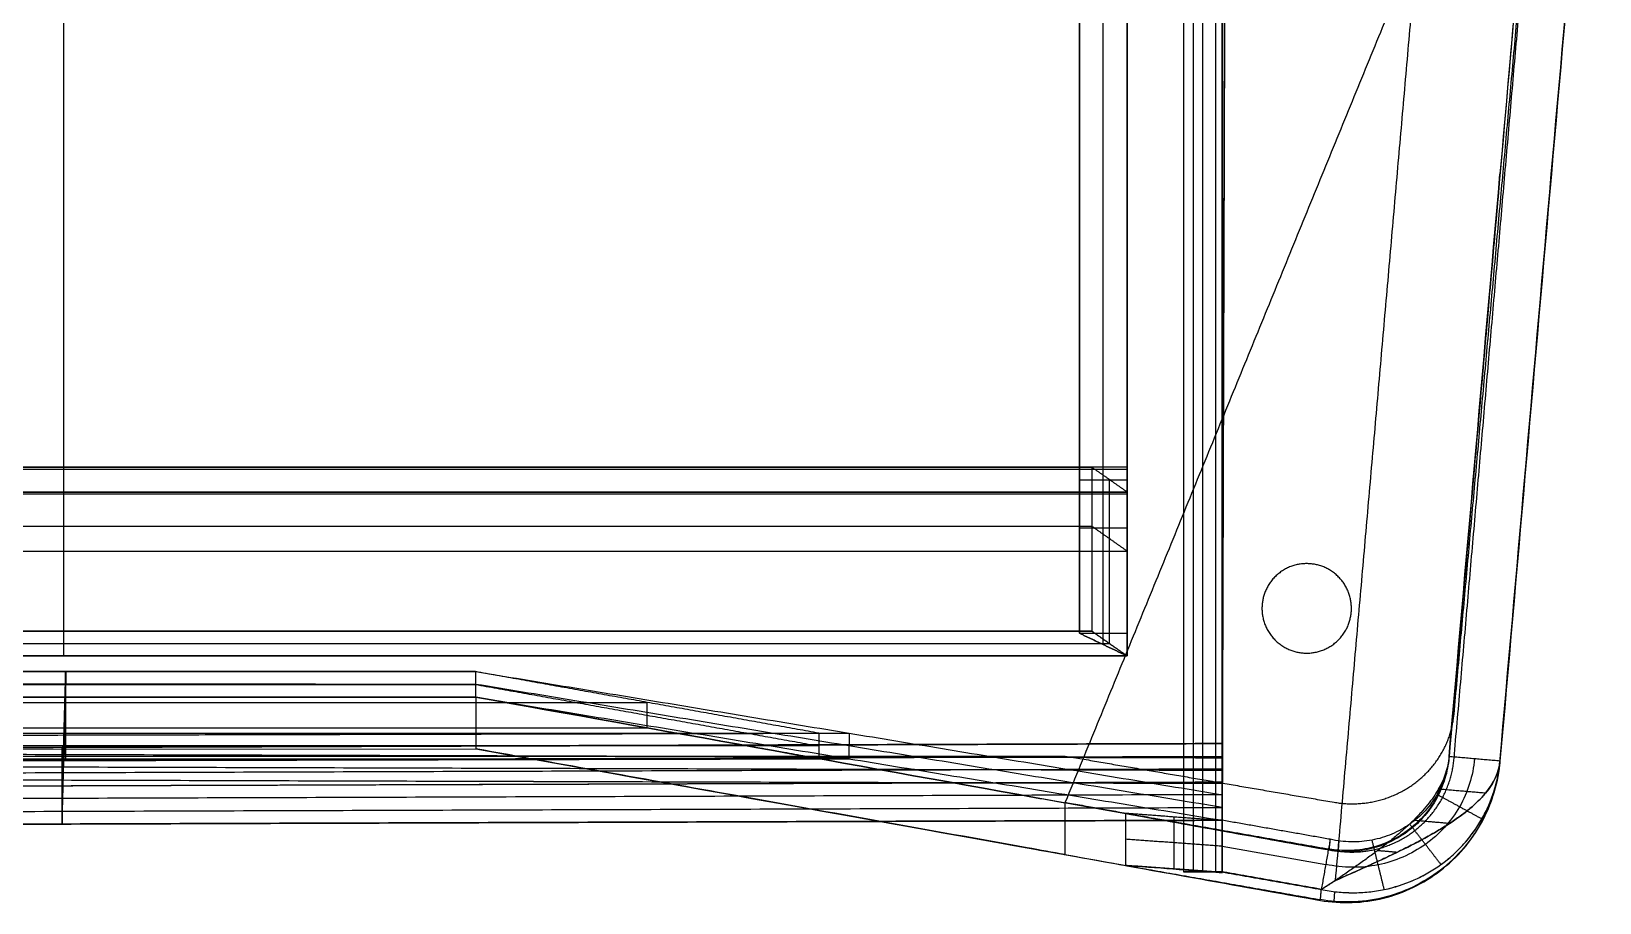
# Model space of a CAD drawing. Header units: millimetres. Extents: x -24510 to 1389, y 0 to 2011.
# Drawn here: x -24275.1 to -24029.7, y 1290.7 to 1427 of the extents above; entities that cross this region are included whole.
import ezdxf

# ---------------------------------------------------------------- set-up
doc = ezdxf.new("R2010")
doc.units = ezdxf.units.MM
doc.header["$MEASUREMENT"] = 0
doc.layers.add('Domyślny', color=7, linetype='Continuous', true_color=0x000000)
doc.layers.add('Warstwa 03', color=252, linetype='Continuous', true_color=0x696969)

msp = doc.modelspace()

# ---------------------------------------------------------------- linework, layer by layer
at = {"layer": 'Domyślny'}
for p, q in [((-24269.98, 1329.29, 1930.48), (-24269.98, 1333.18, 1930.69)), ((-24269.98, 1329.29, 1930.48), (-24269.98, 1333.18, 1930.48)), ((-24269.98, 1329.29, 1440.46), (-24269.98, 1329.29, 1433.7)), ((-24103.64, 1329.29, 1440.46), (-24103.64, 1329.29, 1433.7)), ((-24269.75, 1322.85, 1830.53), (-24269.75, 1326.85, 1830.53)), ((-24269.7, 1326.86, 1830.48), (-24269.71, 1322.86, 1830.48)), ((-24205.59, 1326.84, 1830.53), (-24205.59, 1322.84, 1830.53)), ((-24205.55, 1322.85, 1830.48), (-24205.54, 1326.85, 1830.48)), ((-24178.73, 1318.03, 1626.52), (-24178.73, 1322.03, 1626.52)), ((-24269.75, 1313.22, 1422.51), (-24269.75, 1317.22, 1422.51)), ((-24151.87, 1317.21, 1422.51), (-24151.87, 1313.21, 1422.51)), ((-24147.15, 1317.22, 1888.11), (-24147.16, 1313.22, 1888.11)), ((-24088.74, 1315.59, 1945.73), (-24088.75, 1315.59, 1941.73)), ((-24270.24, 1315, 1942.25), (-24270.23, 1315, 1946.25)), ((-24270.2, 1309.89, 1934.18), (-24270.19, 1313.89, 1934.18)), ((-24088.74, 1313.37, 1945.6), (-24088.75, 1309.37, 1945.6)), ((-24088.74, 1309.37, 1939.6), (-24088.72, 1313.37, 1939.6)), ((-24088.71, 1313.37, 1933.6), (-24088.72, 1309.37, 1933.6)), ((-24088.76, 1309.59, 1945.6), (-24088.76, 1309.59, 1945.73)), ((-24270.25, 1307, 1946.25), (-24270.26, 1303, 1946.25)), ((-24088.78, 1303.59, 1945.73), (-24088.77, 1307.59, 1945.73)), ((-24270.27, 1303, 1942.25), (-24270.26, 1303, 1946.25)), ((-24088.78, 1303.59, 1945.73), (-24088.79, 1303.59, 1941.73))]:
    msp.add_line(p, q, dxfattribs=at)
msp.add_polyline3d([(-24435.27, 1296.48, 1930.25), (-24333.77, 1314.73, 1830.48), (-24205.55, 1314.76, 1830.48), (-24103.87, 1296.52, 1930.52)], dxfattribs=at)
for points, degree in [([(-24269.98, 1329.29, 1440.46), (-24269.98, 1491.32, 1440.46), (-24269.98, 1653.35, 1440.46)], 2), ([(-24269.98, 1329.29, 1433.7), (-24269.98, 1491.32, 1433.7), (-24269.98, 1653.35, 1433.7)], 2), ([(-24107.38, 1331.07, 1930.48), (-24107.38, 1491.32, 1930.48), (-24107.38, 1651.58, 1930.48)], 2), ([(-24103.64, 1653.35, 1930.48), (-24103.64, 1491.32, 1930.48), (-24103.64, 1329.29, 1930.48)], 2), ([(-24103.64, 1329.29, 1440.46), (-24103.64, 1491.32, 1440.46), (-24103.64, 1653.35, 1440.46)], 2), ([(-24103.64, 1329.29, 1616.74), (-24103.64, 1491.32, 1616.74), (-24103.64, 1653.35, 1616.74)], 2), ([(-24103.64, 1329.29, 1440.46), (-24103.64, 1491.32, 1440.46), (-24103.64, 1653.35, 1440.46)], 2), ([(-24103.64, 1329.29, 1433.7), (-24103.64, 1491.32, 1433.7), (-24103.64, 1653.35, 1433.7)], 2), ([(-24103.64, 1653.35, 1437.08), (-24103.64, 1491.32, 1437.08), (-24103.64, 1329.29, 1437.08)], 2), ([(-24111.12, 1649.8, 1930.48), (-24111.12, 1491.32, 1930.48), (-24111.12, 1332.85, 1930.48)], 2), ([(-24111.12, 1332.85, 1440.46), (-24111.12, 1491.32, 1440.46), (-24111.12, 1649.8, 1440.46)], 2), ([(-24111.12, 1332.85, 1616.74), (-24111.12, 1491.32, 1616.74), (-24111.12, 1649.8, 1616.74)], 2), ([(-24111.12, 1649.46, 1930.48), (-24111.12, 1491.15, 1930.48), (-24111.12, 1332.85, 1930.48)], 2), ([(-24107.38, 1332.85, 1930.48), (-24107.38, 1491.15, 1930.48), (-24107.38, 1649.46, 1930.48)], 2), ([(-24103.64, 1649.46, 1930.48), (-24103.64, 1491.15, 1930.48), (-24103.64, 1332.85, 1930.48)], 2), ([(-24111.12, 1349.29, 1616.74), (-24111.12, 1491.15, 1616.74), (-24111.12, 1633.02, 1616.74)], 2), ([(-24103.64, 1349.29, 1616.74), (-24103.64, 1491.15, 1616.74), (-24103.64, 1633.02, 1616.74)], 2), ([(-24269.98, 1358.53, 1440.46), (-24269.98, 1491.15, 1440.46), (-24269.98, 1623.78, 1440.46)], 2), ([(-24269.98, 1358.88, 1433.7), (-24269.98, 1491.15, 1433.7), (-24269.98, 1623.42, 1433.7)], 2), ([(-24111.12, 1358.53, 1440.46), (-24111.12, 1491.15, 1440.46), (-24111.12, 1623.78, 1440.46)], 2), ([(-24103.64, 1358.53, 1440.46), (-24103.64, 1491.15, 1440.46), (-24103.64, 1623.78, 1440.46)], 2), ([(-24103.64, 1358.53, 1440.46), (-24103.64, 1491.15, 1440.46), (-24103.64, 1623.78, 1440.46)], 2), ([(-24103.64, 1623.6, 1437.08), (-24103.64, 1491.15, 1437.08), (-24103.64, 1358.71, 1437.08)], 2), ([(-24103.64, 1358.88, 1433.7), (-24103.64, 1491.15, 1433.7), (-24103.64, 1623.42, 1433.7)], 2), ([(-24052.5, 1320.2, 1418.48), (-24044.76, 1405.62, 1418.48), (-24037.02, 1491.04, 1418.48)], 2), ([(-24052.5, 1320.2, 1422.48), (-24044.76, 1405.62, 1422.48), (-24037.02, 1491.04, 1422.48)], 2), ([(-24436.32, 1358.88, 1433.7), (-24269.98, 1358.88, 1433.7), (-24103.64, 1358.88, 1433.7)], 2), ([(-24436.32, 1358.88, 1433.7), (-24269.98, 1358.88, 1433.7), (-24103.64, 1358.88, 1433.7)], 2), ([(-24436.32, 1358.53, 1440.46), (-24269.98, 1358.53, 1440.46), (-24103.64, 1358.53, 1440.46)], 2), ([(-24436.32, 1358.53, 1440.46), (-24269.98, 1358.53, 1440.46), (-24103.64, 1358.53, 1440.46)], 2), ([(-24430.78, 1358.82, 1441.34), (-24269.98, 1358.82, 1441.34), (-24109.18, 1358.82, 1441.34)], 2), ([(-24269.98, 1354.99, 1433.7), (-24269.98, 1356.94, 1433.7), (-24269.98, 1358.88, 1433.7)], 2), ([(-24269.98, 1358.53, 1440.46), (-24269.98, 1358.71, 1437.08), (-24269.98, 1358.88, 1433.7)], 2), ([(-24269.98, 1358.53, 1440.46), (-24269.98, 1358.71, 1437.08), (-24269.98, 1358.88, 1433.7)], 2), ([(-24269.98, 1333.18, 1930.69), (-24269.98, 1346, 1686.01), (-24269.98, 1358.82, 1441.34)], 2), ([(-24269.98, 1354.94, 1441.13), (-24269.98, 1356.88, 1441.24), (-24269.98, 1358.82, 1441.34)], 2), ([(-24269.98, 1354.63, 1440.46), (-24269.98, 1356.58, 1440.46), (-24269.98, 1358.53, 1440.46)], 2), ([(-24111.12, 1358.48, 1441.34), (-24111.12, 1358.51, 1440.9), (-24111.12, 1358.53, 1440.46)], 2), ([(-24111.12, 1358.53, 1440.46), (-24107.38, 1358.53, 1440.46), (-24103.64, 1358.53, 1440.46)], 2), ([(-24111.12, 1356.84, 1472.69), (-24111.12, 1357.66, 1457.01), (-24111.12, 1358.48, 1441.34)], 2), ([(-24103.64, 1358.48, 1441.34), (-24107.38, 1358.48, 1441.34), (-24111.12, 1358.48, 1441.34)], 2), ([(-24111.12, 1332.85, 1930.48), (-24111.12, 1344.84, 1701.59), (-24111.12, 1356.84, 1472.69)], 2), ([(-24111.12, 1356.84, 1472.69), (-24107.38, 1356.84, 1472.69), (-24103.64, 1356.84, 1472.69)], 2), ([(-24103.64, 1354.94, 1441.13), (-24106.41, 1356.88, 1441.24), (-24109.18, 1358.82, 1441.34)], 2), ([(-24109.18, 1358.82, 1441.34), (-24109.18, 1346, 1686.01), (-24109.18, 1333.18, 1930.69)], 2), ([(-24106.41, 1331.23, 1930.59), (-24106.41, 1344.06, 1685.91), (-24106.41, 1356.88, 1441.24)], 2), ([(-24103.64, 1358.53, 1440.46), (-24103.64, 1358.71, 1437.08), (-24103.64, 1358.88, 1433.7)], 2), ([(-24103.64, 1354.99, 1433.7), (-24103.64, 1356.94, 1433.7), (-24103.64, 1358.88, 1433.7)], 2), ([(-24103.64, 1358.53, 1440.46), (-24103.64, 1358.71, 1437.08), (-24103.64, 1358.88, 1433.7)], 2), ([(-24103.64, 1358.71, 1437.08), (-24103.64, 1356.76, 1437.08), (-24103.64, 1354.81, 1437.08)], 2), ([(-24103.64, 1354.63, 1440.46), (-24103.64, 1356.58, 1440.46), (-24103.64, 1358.53, 1440.46)], 2), ([(-24103.64, 1358.48, 1441.34), (-24103.64, 1358.51, 1440.9), (-24103.64, 1358.53, 1440.46)], 2), ([(-24103.64, 1356.84, 1472.69), (-24103.64, 1357.66, 1457.01), (-24103.64, 1358.48, 1441.34)], 2), ([(-24103.64, 1332.85, 1930.48), (-24103.64, 1344.84, 1701.59), (-24103.64, 1356.84, 1472.69)], 2), ([(-24436.32, 1354.99, 1433.7), (-24269.98, 1354.99, 1433.7), (-24103.64, 1354.99, 1433.7)], 2), ([(-24436.32, 1354.94, 1441.13), (-24269.98, 1354.94, 1441.13), (-24103.64, 1354.94, 1441.13)], 2), ([(-24436.32, 1354.63, 1440.46), (-24269.98, 1354.63, 1440.46), (-24103.64, 1354.63, 1440.46)], 2), ([(-24269.98, 1354.63, 1440.46), (-24269.98, 1354.81, 1437.08), (-24269.98, 1354.99, 1433.7)], 2), ([(-24269.98, 1329.29, 1930.48), (-24269.98, 1342.11, 1685.81), (-24269.98, 1354.94, 1441.13)], 2), ([(-24103.64, 1354.63, 1440.46), (-24103.64, 1354.81, 1437.08), (-24103.64, 1354.99, 1433.7)], 2), ([(-24103.64, 1329.29, 1930.48), (-24103.64, 1342.11, 1685.81), (-24103.64, 1354.94, 1441.13)], 2), ([(-24430.78, 1349.6, 1617.38), (-24269.98, 1349.6, 1617.38), (-24109.18, 1349.6, 1617.38)], 2), ([(-24109.18, 1349.6, 1617.38), (-24106.41, 1347.65, 1617.27), (-24103.64, 1345.71, 1617.17)], 2), ([(-24103.64, 1349.26, 1617.38), (-24107.38, 1349.26, 1617.38), (-24111.12, 1349.26, 1617.38)], 2), ([(-24436.32, 1345.71, 1617.17), (-24269.98, 1345.71, 1617.17), (-24103.64, 1345.71, 1617.17)], 2), ([(-24109.18, 1333.18, 1930.69), (-24269.98, 1333.18, 1930.69), (-24430.78, 1333.18, 1930.69)], 2), ([(-24109.18, 1333.18, 1930.48), (-24269.98, 1333.18, 1930.48), (-24430.78, 1333.18, 1930.48)], 2), ([(-24430.78, 1333.18, 1440.46), (-24269.98, 1333.18, 1440.46), (-24109.18, 1333.18, 1440.46)], 2), ([(-24430.78, 1333.18, 1616.74), (-24269.98, 1333.18, 1616.74), (-24109.18, 1333.18, 1616.74)], 2), ([(-24269.98, 1333.18, 1930.48), (-24269.98, 1333.18, 1685.47), (-24269.98, 1333.18, 1440.46)], 2), ([(-24269.98, 1329.29, 1440.46), (-24269.98, 1331.24, 1440.46), (-24269.98, 1333.18, 1440.46)], 2), ([(-24111.12, 1332.85, 1930.48), (-24107.38, 1332.85, 1930.48), (-24103.64, 1332.85, 1930.48)], 2), ([(-24111.12, 1332.85, 1930.48), (-24107.38, 1331.07, 1930.48), (-24103.64, 1329.29, 1930.48)], 2), ([(-24103.64, 1329.29, 1440.46), (-24107.38, 1331.07, 1440.46), (-24111.12, 1332.85, 1440.46)], 2), ([(-24111.12, 1332.85, 1440.46), (-24111.12, 1332.85, 1685.47), (-24111.12, 1332.85, 1930.48)], 2), ([(-24111.12, 1332.85, 1616.74), (-24107.38, 1331.07, 1616.74), (-24103.64, 1329.29, 1616.74)], 2), ([(-24109.18, 1333.18, 1930.69), (-24106.41, 1331.23, 1930.59), (-24103.64, 1329.29, 1930.48)], 2), ([(-24109.18, 1333.18, 1930.48), (-24106.41, 1331.24, 1930.48), (-24103.64, 1329.29, 1930.48)], 2), ([(-24103.64, 1329.29, 1440.46), (-24106.41, 1331.24, 1440.46), (-24109.18, 1333.18, 1440.46)], 2), ([(-24109.18, 1333.18, 1440.46), (-24109.18, 1333.18, 1685.47), (-24109.18, 1333.18, 1930.48)], 2), ([(-24109.18, 1333.18, 1616.74), (-24106.41, 1331.24, 1616.74), (-24103.64, 1329.29, 1616.74)], 2), ([(-24433.55, 1331.24, 1930.48), (-24269.98, 1331.24, 1930.48), (-24106.41, 1331.24, 1930.48)], 2), ([(-24433.55, 1331.23, 1930.59), (-24269.98, 1331.23, 1930.59), (-24106.41, 1331.23, 1930.59)], 2), ([(-24107.38, 1331.07, 1930.48), (-24107.38, 1331.07, 1685.47), (-24107.38, 1331.07, 1440.46)], 2), ([(-24106.41, 1331.24, 1930.48), (-24106.41, 1331.24, 1685.47), (-24106.41, 1331.24, 1440.46)], 2), ([(-24103.64, 1329.29, 1930.48), (-24269.98, 1329.29, 1930.48), (-24436.32, 1329.29, 1930.48)], 2), ([(-24103.64, 1329.29, 1930.48), (-24269.98, 1329.29, 1930.48), (-24436.32, 1329.29, 1930.48)], 2), ([(-24436.32, 1329.29, 1440.46), (-24269.98, 1329.29, 1440.46), (-24103.64, 1329.29, 1440.46)], 2), ([(-24436.32, 1329.29, 1616.74), (-24269.98, 1329.29, 1616.74), (-24103.64, 1329.29, 1616.74)], 2), ([(-24436.32, 1329.29, 1440.46), (-24269.98, 1329.29, 1440.46), (-24103.64, 1329.29, 1440.46)], 2), ([(-24436.32, 1329.29, 1433.7), (-24269.98, 1329.29, 1433.7), (-24103.64, 1329.29, 1433.7)], 2), ([(-24103.64, 1329.29, 1437.08), (-24269.98, 1329.29, 1437.08), (-24436.32, 1329.29, 1437.08)], 2), ([(-24269.98, 1329.29, 1930.48), (-24269.98, 1329.29, 1685.47), (-24269.98, 1329.29, 1440.46)], 2), ([(-24103.64, 1329.29, 1930.48), (-24103.64, 1329.29, 1685.47), (-24103.64, 1329.29, 1440.46)], 2), ([(-24103.64, 1329.29, 1930.48), (-24103.64, 1329.29, 1685.47), (-24103.64, 1329.29, 1440.46)], 2), ([(-24205.59, 1326.84, 1830.53), (-24269.75, 1326.85, 1830.53), (-24333.91, 1326.86, 1830.53)], 2), ([(-24333.85, 1326.87, 1830.48), (-24269.7, 1326.86, 1830.48), (-24205.54, 1326.85, 1830.48)], 2), ([(-24270.25, 1307, 1946.25), (-24269.97, 1316.93, 1888.37), (-24269.7, 1326.86, 1830.48)], 2), ([(-24269.75, 1326.85, 1830.53), (-24269.75, 1322.04, 1626.52), (-24269.75, 1317.22, 1422.51)], 2), ([(-24151.87, 1317.21, 1422.51), (-24178.73, 1322.03, 1626.52), (-24205.59, 1326.84, 1830.53)], 2), ([(-24205.54, 1326.85, 1830.48), (-24147.15, 1317.22, 1888.11), (-24088.77, 1307.59, 1945.73)], 2), ([(-24333.91, 1324.86, 1830.53), (-24269.75, 1324.85, 1830.53), (-24205.59, 1324.84, 1830.53)], 2), ([(-24205.59, 1322.84, 1830.53), (-24269.75, 1322.85, 1830.53), (-24333.91, 1322.86, 1830.53)], 2), ([(-24205.55, 1324.85, 1830.48), (-24269.7, 1324.86, 1830.48), (-24333.86, 1324.87, 1830.48)], 2), ([(-24333.86, 1322.87, 1830.48), (-24269.71, 1322.86, 1830.48), (-24205.55, 1322.85, 1830.48)], 2), ([(-24270.26, 1303, 1946.25), (-24269.99, 1312.93, 1888.37), (-24269.71, 1322.86, 1830.48)], 2), ([(-24269.75, 1322.85, 1830.53), (-24269.75, 1318.04, 1626.52), (-24269.75, 1313.22, 1422.51)], 2), ([(-24205.59, 1324.84, 1830.53), (-24178.73, 1320.03, 1626.52), (-24151.87, 1315.21, 1422.51)], 2), ([(-24151.87, 1313.21, 1422.51), (-24178.73, 1318.03, 1626.52), (-24205.59, 1322.84, 1830.53)], 2), ([(-24088.77, 1305.59, 1945.73), (-24147.16, 1315.22, 1888.11), (-24205.55, 1324.85, 1830.48)], 2), ([(-24205.55, 1322.85, 1830.48), (-24147.16, 1313.22, 1888.11), (-24088.78, 1303.59, 1945.73)], 2), ([(-24360.76, 1322.04, 1626.52), (-24269.75, 1322.04, 1626.52), (-24178.73, 1322.03, 1626.52)], 2), ([(-24052.5, 1320.2, 1418.48), (-24052.5, 1320.2, 1420.48), (-24052.5, 1320.2, 1422.48)], 2), ([(-24360.76, 1318.04, 1626.52), (-24269.75, 1318.04, 1626.52), (-24178.73, 1318.03, 1626.52)], 2), ([(-24451.71, 1314.41, 1946.77), (-24270.23, 1315, 1946.25), (-24088.74, 1315.59, 1945.73)], 2), ([(-24088.75, 1315.59, 1943.73), (-24270.23, 1315, 1944.25), (-24451.71, 1314.41, 1944.77)], 2), ([(-24451.71, 1314.41, 1946.77), (-24270.23, 1315, 1946.25), (-24088.74, 1315.59, 1945.73)], 2), ([(-24451.7, 1314.41, 1942.77), (-24270.23, 1315, 1942.25), (-24088.75, 1315.59, 1941.73)], 2), ([(-24392.79, 1316.64, 1888.63), (-24269.97, 1316.93, 1888.37), (-24147.15, 1317.22, 1888.11)], 2), ([(-24387.62, 1317.22, 1422.51), (-24269.75, 1317.22, 1422.51), (-24151.87, 1317.21, 1422.51)], 2), ([(-24151.87, 1315.21, 1422.51), (-24269.75, 1315.22, 1422.51), (-24387.62, 1315.22, 1422.51)], 2), ([(-24088.74, 1315.59, 1945.73), (-24088.76, 1309.59, 1945.73), (-24088.78, 1303.59, 1945.73)], 2), ([(-24088.75, 1315.59, 1941.73), (-24088.76, 1314.48, 1941.73), (-24088.76, 1313.37, 1941.73)], 2), ([(-24088.75, 1313.37, 1943.73), (-24088.75, 1314.48, 1943.73), (-24088.75, 1315.59, 1943.73)], 2), ([(-24088.74, 1315.59, 1945.73), (-24088.75, 1313.59, 1945.73), (-24088.75, 1311.59, 1945.73)], 2), ([(-24451.72, 1312.41, 1946.77), (-24270.23, 1313, 1946.25), (-24088.75, 1313.59, 1945.73)], 2), ([(-24451.7, 1314.41, 1942.77), (-24330.72, 1314.07, 1942.42), (-24209.74, 1313.72, 1942.08), (-24088.76, 1313.37, 1941.73)], 3), ([(-24451.69, 1314.41, 1940.77), (-24270.21, 1313.89, 1940.18), (-24088.72, 1313.37, 1939.6)], 2), ([(-24451.68, 1314.41, 1934.77), (-24270.19, 1313.89, 1934.18), (-24088.71, 1313.37, 1933.6)], 2), ([(-24425.28, 1313.58, 1418.48), (-24269.3, 1313.61, 1418.48), (-24113.33, 1313.64, 1418.48)], 2), ([(-24425.28, 1313.58, 1422.48), (-24269.3, 1313.61, 1422.48), (-24113.33, 1313.64, 1422.48)], 2), ([(-24392.81, 1312.64, 1888.63), (-24269.99, 1312.93, 1888.37), (-24147.16, 1313.22, 1888.11)], 2), ([(-24387.62, 1313.22, 1422.51), (-24269.75, 1313.22, 1422.51), (-24151.87, 1313.21, 1422.51)], 2), ([(-24270.26, 1303, 1946.25), (-24270.25, 1309, 1946.25), (-24270.23, 1315, 1946.25)], 2), ([(-24270.24, 1313.89, 1942.25), (-24270.24, 1314.45, 1942.25), (-24270.24, 1315, 1942.25)], 2), ([(-24270.24, 1311, 1946.25), (-24270.23, 1313, 1946.25), (-24270.23, 1315, 1946.25)], 2), ([(-24270.22, 1313.89, 1942.25), (-24270.2, 1313.89, 1938.22), (-24270.19, 1313.89, 1934.18)], 2), ([(-24113.33, 1313.64, 1418.48), (-24113.33, 1313.64, 1420.48), (-24113.33, 1313.64, 1422.48)], 2), ([(-24113.33, 1313.64, 1418.48), (-24092.29, 1310.02, 1418.48), (-24071.26, 1306.41, 1418.48)], 2), ([(-24113.33, 1313.64, 1422.48), (-24092.29, 1310.02, 1422.48), (-24071.26, 1306.41, 1422.48)], 2), ([(-24088.76, 1309.37, 1945.6), (-24088.76, 1310.71, 1945.6), (-24088.75, 1312.04, 1945.6), (-24088.75, 1313.37, 1945.6)], 3), ([(-24088.76, 1313.37, 1941.73), (-24088.76, 1313.37, 1943.02), (-24088.75, 1313.37, 1944.31), (-24088.75, 1313.37, 1945.6)], 3), ([(-24088.74, 1313.37, 1945.6), (-24088.75, 1313.37, 1945.6), (-24088.75, 1313.37, 1945.6)], 2), ([(-24088.71, 1313.37, 1933.6), (-24088.72, 1313.37, 1939.6), (-24088.74, 1313.37, 1945.6)], 2), ([(-24088.75, 1311.59, 1945.73), (-24270.24, 1311, 1946.25), (-24451.72, 1310.41, 1946.77)], 2), ([(-24451.71, 1310.41, 1942.77), (-24330.73, 1310.07, 1942.42), (-24209.75, 1309.72, 1942.08), (-24088.77, 1309.37, 1941.73)], 3), ([(-24451.71, 1310.41, 1940.77), (-24270.22, 1309.89, 1940.18), (-24088.74, 1309.37, 1939.6)], 2), ([(-24451.69, 1310.41, 1934.77), (-24270.2, 1309.89, 1934.18), (-24088.72, 1309.37, 1933.6)], 2), ([(-24088.71, 1311.37, 1933.6), (-24270.2, 1311.89, 1934.18), (-24451.68, 1312.41, 1934.77)], 2), ([(-24088.76, 1311.37, 1945.6), (-24088.75, 1311.37, 1945.6), (-24088.75, 1311.37, 1945.6)], 2), ([(-24088.75, 1311.37, 1945.6), (-24088.73, 1311.37, 1939.6), (-24088.71, 1311.37, 1933.6)], 2), ([(-24451.74, 1308.41, 1942.77), (-24287.78, 1308.94, 1942.3), (-24123.82, 1309.47, 1941.83)], 2), ([(-24451.73, 1308.41, 1946.77), (-24270.25, 1309, 1946.25), (-24088.76, 1309.59, 1945.73)], 2), ([(-24270.27, 1303, 1942.25), (-24270.26, 1306.45, 1942.25), (-24270.25, 1309.89, 1942.25)], 2), ([(-24270.23, 1309.89, 1942.25), (-24270.22, 1309.89, 1938.22), (-24270.2, 1309.89, 1934.18)], 2), ([(-24088.77, 1309.37, 1941.73), (-24088.78, 1306.48, 1941.73), (-24088.79, 1303.59, 1941.73)], 2), ([(-24088.78, 1303.59, 1943.73), (-24088.77, 1306.48, 1943.73), (-24088.77, 1309.37, 1943.73)], 2), ([(-24088.77, 1309.37, 1941.73), (-24088.77, 1309.37, 1943.02), (-24088.76, 1309.37, 1944.31), (-24088.76, 1309.37, 1945.6)], 3), ([(-24088.75, 1309.37, 1945.6), (-24088.76, 1309.37, 1945.6), (-24088.76, 1309.37, 1945.6)], 2), ([(-24088.72, 1309.37, 1933.6), (-24088.74, 1309.37, 1939.6), (-24088.75, 1309.37, 1945.6)], 2), ([(-24088.77, 1307.59, 1945.73), (-24270.25, 1307, 1946.25), (-24451.74, 1306.41, 1946.77)], 2), ([(-24451.74, 1304.41, 1946.77), (-24270.26, 1305, 1946.25), (-24088.77, 1305.59, 1945.73)], 2), ([(-24071.26, 1306.41, 1418.48), (-24071.26, 1306.41, 1420.48), (-24071.26, 1306.41, 1422.48)], 2), ([(-24088.79, 1303.59, 1941.73), (-24270.27, 1303, 1942.25), (-24451.76, 1302.41, 1942.77)], 2), ([(-24088.78, 1303.59, 1945.73), (-24270.26, 1303, 1946.25), (-24451.75, 1302.41, 1946.77)], 2), ([(-24451.75, 1302.41, 1944.77), (-24270.27, 1303, 1944.25), (-24088.78, 1303.59, 1943.73)], 2), ([(-24088.78, 1303.59, 1945.73), (-24270.26, 1303, 1946.25), (-24451.75, 1302.41, 1946.77)], 2)]:
    msp.add_open_spline(points, degree=degree, dxfattribs=at)
for points in [[(-24071.26, 1306.41, 1418.48), (-24064.32, 1305.21, 1418.48), (-24058.72, 1309.33, 1418.48), (-24053.12, 1313.45, 1418.48), (-24052.5, 1320.2, 1418.48)], [(-24071.26, 1306.41, 1422.48), (-24064.32, 1305.21, 1422.48), (-24058.72, 1309.33, 1422.48), (-24053.12, 1313.45, 1422.48), (-24052.5, 1320.2, 1422.48)]]:
    msp.add_rational_spline(points, [1, 0.915006105096, 1, 0.915006105096, 1], degree=2, knots=[42.731301, 42.731301, 42.731301, 56.020046, 56.020046, 69.30879, 69.30879, 69.30879], dxfattribs=at)
at = {"layer": 'Warstwa 03', "color": 252, "true_color": 0x878c8c}
for p, q in [((-24053.28, 1313.55, 1930.77), (-24053.28, 1313.54, 1930.7)), ((-24088.79, 1299.55, 1946.13), (-24072.57, 1296.69, 1946.27)), ((-24070.5, 1300.36, 1945.17), (-24070.62, 1298.9, 1930.55)), ((-24073.26, 1292.78, 1950.77), (-24088.8, 1295.53, 1950.77)), ((-24071.04, 1294.17, 1950.77), (-24073.26, 1292.78, 1950.77)), ((-24072.15, 1293.48, 1954.77), (-24072.15, 1293.48, 1946.77)), ((-24071.19, 1292.43, 1945.97), (-24071.32, 1290.89, 1930.54))]:
    msp.add_line(p, q, dxfattribs=at)
at = {"layer": 'Warstwa 03'}
for p, q in [((-24094.8, 1295.53, 1914.77), (-24088.8, 1295.53, 1914.77)), ((-24088.8, 1295.53, 1934.77), (-24094.8, 1295.53, 1934.77)), ((-24089.8, 1295.53, 1954.77), (-24088.8, 1295.53, 1954.77))]:
    msp.add_line(p, q, dxfattribs=at)
for points, degree in [([(-24094.8, 1686.72, 1914.77), (-24094.8, 1491.13, 1914.77), (-24094.8, 1295.53, 1914.77)], 2), ([(-24094.8, 1686.72, 1949.77), (-24094.8, 1491.13, 1949.77), (-24094.8, 1295.53, 1949.77)], 2), ([(-24094.8, 1686.72, 1934.77), (-24094.8, 1491.13, 1934.77), (-24094.8, 1295.53, 1934.77)], 2), ([(-24093.33, 1686.72, 1953.31), (-24093.33, 1491.13, 1953.31), (-24093.33, 1295.53, 1953.31)], 2), ([(-24091.8, 1295.53, 1914.77), (-24091.8, 1491.13, 1914.77), (-24091.8, 1686.72, 1914.77)], 2), ([(-24089.8, 1686.72, 1954.77), (-24089.8, 1491.13, 1954.77), (-24089.8, 1295.53, 1954.77)], 2), ([(-24088.8, 1686.72, 1914.77), (-24088.8, 1491.13, 1914.77), (-24088.8, 1295.53, 1914.77)], 2), ([(-24088.8, 1295.53, 1954.77), (-24088.8, 1491.13, 1954.77), (-24088.8, 1686.72, 1954.77)], 2), ([(-24088.8, 1686.72, 1934.77), (-24088.8, 1491.13, 1934.77), (-24088.8, 1295.53, 1934.77)], 2), ([(-24052.5, 1313.23, 1130.52), (-24044.66, 1403.27, 1130.52), (-24036.82, 1493.32, 1130.52)], 2), ([(-24052.5, 1313.23, 1134.52), (-24044.66, 1403.27, 1134.52), (-24036.82, 1493.32, 1134.52)], 2), ([(-24088.22, 1491.04, 1946.77), (-24088.51, 1393.25, 1946.36), (-24088.8, 1295.45, 1945.94)], 2), ([(-24088.8, 1295.53, 1954.77), (-24088.51, 1393.29, 1954.77), (-24088.22, 1491.04, 1954.77)], 2), ([(-24088.22, 1491.04, 1950.77), (-24088.51, 1393.27, 1950.56), (-24088.8, 1295.49, 1950.36)], 2), ([(-24037.75, 1491.04, 1130.52), (-24042.93, 1431.82, 1130.52), (-24048.12, 1372.59, 1130.52), (-24053.3, 1313.36, 1130.52)], 3), ([(-24037.75, 1491.04, 1930.52), (-24042.93, 1431.82, 1930.52), (-24048.12, 1372.59, 1930.52), (-24053.3, 1313.36, 1930.52)], 3), ([(-24045.33, 1312.67, 1130.52), (-24040.13, 1372.13, 1130.52), (-24034.92, 1431.58, 1130.52), (-24029.72, 1491.04, 1130.52)], 3), ([(-24045.33, 1312.67, 1930.52), (-24040.13, 1372.13, 1930.52), (-24034.92, 1431.58, 1930.52), (-24029.72, 1491.04, 1930.52)], 3), ([(-24088.51, 1393.29, 1954.77), (-24088.51, 1393.27, 1950.56), (-24088.51, 1393.25, 1946.36)], 2), ([(-24074.94, 1343.71, 1130.52), (-24074.94, 1343.71, 1132.52), (-24074.94, 1343.71, 1134.52)], 2), ([(-24205.55, 1322.85, 1830.48), (-24205.55, 1318.81, 1830.48), (-24205.55, 1314.76, 1830.48)], 2), ([(-24053.3, 1313.36, 1130.52), (-24053.3, 1313.36, 1530.52), (-24053.3, 1313.36, 1930.52)], 2), ([(-24052.5, 1313.23, 1130.52), (-24052.5, 1313.23, 1132.52), (-24052.5, 1313.23, 1134.52)], 2), ([(-24045.33, 1312.67, 1130.52), (-24045.33, 1312.67, 1530.52), (-24045.33, 1312.67, 1930.52)], 2), ([(-24072.02, 1298.89, 1130.52), (-24085.82, 1301.36, 1130.52), (-24099.61, 1303.84, 1130.52), (-24113.4, 1306.31, 1130.52)], 3), ([(-24113.4, 1306.31, 1130.52), (-24113.4, 1302.27, 1130.52), (-24113.4, 1298.23, 1130.52)], 2), ([(-24113.33, 1306.4, 1130.52), (-24113.33, 1306.4, 1132.52), (-24113.33, 1306.4, 1134.52)], 2), ([(-24113.33, 1306.4, 1130.52), (-24092.29, 1302.64, 1130.52), (-24071.26, 1298.87, 1130.52)], 2), ([(-24113.33, 1306.4, 1134.52), (-24092.29, 1302.64, 1134.52), (-24071.26, 1298.87, 1134.52)], 2), ([(-24103.87, 1296.52, 1930.52), (-24103.87, 1300.62, 1930.52), (-24103.87, 1304.72, 1930.52)], 2), ([(-24103.87, 1304.72, 1930.52), (-24096.32, 1304.15, 1938.13), (-24088.78, 1303.59, 1945.73)], 2), ([(-24072.02, 1298.89, 1930.52), (-24082.64, 1300.79, 1930.52), (-24093.26, 1302.7, 1930.52), (-24103.87, 1304.6, 1930.52)], 3), ([(-24103.87, 1296.52, 1930.52), (-24103.87, 1300.56, 1930.52), (-24103.87, 1304.6, 1930.52)], 2), ([(-24096.32, 1304.15, 1938.13), (-24096.33, 1300.07, 1938.18), (-24096.34, 1295.98, 1938.23)], 2), ([(-24088.78, 1303.59, 1945.73), (-24088.79, 1299.52, 1945.84), (-24088.8, 1295.45, 1945.94)], 2), ([(-24088.79, 1299.52, 1945.84), (-24096.33, 1300.07, 1938.18), (-24103.87, 1300.62, 1930.52)], 2), ([(-24113.4, 1298.23, 1130.52), (-24100.07, 1295.83, 1130.52), (-24086.74, 1293.44, 1130.52), (-24073.41, 1291.05, 1130.52)], 3), ([(-24072.02, 1298.89, 1130.52), (-24072.02, 1298.89, 1530.52), (-24072.02, 1298.89, 1930.52)], 2), ([(-24071.26, 1298.87, 1130.52), (-24071.26, 1298.87, 1132.52), (-24071.26, 1298.87, 1134.52)], 2), ([(-24088.8, 1295.45, 1945.94), (-24096.34, 1295.98, 1938.23), (-24103.87, 1296.52, 1930.52)], 2), ([(-24103.87, 1296.52, 1930.52), (-24093.72, 1294.69, 1930.52), (-24083.56, 1292.87, 1930.52), (-24073.41, 1291.05, 1930.52)], 3), ([(-24094.8, 1295.53, 1914.77), (-24094.8, 1295.53, 1932.27), (-24094.8, 1295.53, 1949.77)], 2), ([(-24091.8, 1295.53, 1954.35), (-24091.8, 1295.53, 1934.56), (-24091.8, 1295.53, 1914.77)], 2), ([(-24088.8, 1295.53, 1914.77), (-24088.8, 1295.53, 1934.77), (-24088.8, 1295.53, 1954.77)], 2), ([(-24088.8, 1295.45, 1945.94), (-24088.8, 1295.49, 1950.36), (-24088.8, 1295.53, 1954.77)], 2), ([(-24073.41, 1291.05, 1130.52), (-24073.41, 1291.05, 1530.52), (-24073.41, 1291.05, 1930.52)], 2)]:
    msp.add_open_spline(points, degree=degree, dxfattribs=at)
for points, degree, knots in [([(-24036.82, 1493.32, 1130.52), (-24037.29, 1492.18, 1130.52), (-24037.75, 1491.04, 1130.52), (-24075.54, 1398.72, 1130.52), (-24113.33, 1306.4, 1130.52)], 2, [31.464126, 31.464126, 31.464126, 33.921278, 33.921278, 233.430712, 233.430712, 233.430712]), ([(-24036.82, 1493.32, 1134.52), (-24037.29, 1492.18, 1134.52), (-24037.75, 1491.04, 1134.52), (-24075.54, 1398.72, 1134.52), (-24113.33, 1306.4, 1134.52)], 2, [31.464126, 31.464126, 31.464126, 33.921278, 33.921278, 233.430712, 233.430712, 233.430712]), ([(-24103.87, 1304.6, 1930.52), (-24108.54, 1305.44, 1925.93), (-24113.21, 1306.28, 1921.34), (-24117.87, 1307.12, 1916.75), (-24147.1, 1312.36, 1887.99), (-24176.33, 1317.61, 1859.24), (-24205.55, 1322.85, 1830.48)], 3, [0, 0, 0, 0, 19.803253, 19.803253, 19.803253, 143.803444, 143.803444, 143.803444, 143.803444]), ([(-24205.55, 1322.85, 1830.48), (-24176.33, 1317.61, 1608.49), (-24147.1, 1312.36, 1386.5), (-24117.87, 1307.12, 1164.51), (-24116.38, 1306.85, 1153.18), (-24114.89, 1306.58, 1141.85), (-24113.4, 1306.31, 1130.52)], 3, [100.929148, 100.929148, 100.929148, 100.929148, 772.837659, 772.837659, 772.837659, 807.124493, 807.124493, 807.124493, 807.124493]), ([(-24113.4, 1298.23, 1130.52), (-24115.35, 1298.58, 1145.36), (-24117.31, 1298.93, 1160.2), (-24119.26, 1299.28, 1175.03), (-24134.54, 1302.02, 1291.12), (-24149.83, 1304.76, 1407.21), (-24178.59, 1309.92, 1625.69), (-24192.07, 1312.34, 1728.09), (-24205.55, 1314.76, 1830.48)], 3, [0, 0, 0, 0, 44.906277, 44.906277, 44.906277, 396.270569, 396.270569, 706.195326, 706.195326, 706.195326, 706.195326]), ([(-24205.55, 1314.76, 1830.48), (-24176.79, 1309.6, 1858.78), (-24148.02, 1304.44, 1887.08), (-24119.26, 1299.28, 1915.38), (-24114.13, 1298.36, 1920.43), (-24109, 1297.44, 1925.48), (-24103.87, 1296.52, 1930.52)], 3, [7.647623, 7.647623, 7.647623, 7.647623, 129.687997, 129.687997, 129.687997, 151.451067, 151.451067, 151.451067, 151.451067]), ([(-24073.41, 1291.05, 1130.52), (-24070.14, 1290.49, 1130.52), (-24066.75, 1290.62, 1130.52), (-24063.53, 1291.41, 1130.52), (-24060.31, 1292.21, 1130.52), (-24057.26, 1293.69, 1130.52), (-24054.63, 1295.71, 1130.52), (-24052, 1297.73, 1130.52), (-24049.79, 1300.31, 1130.52), (-24048.2, 1303.21, 1130.52), (-24046.6, 1306.12, 1130.52), (-24045.62, 1309.36, 1130.52), (-24045.33, 1312.67, 1130.52)], 3, [139.746189, 139.746189, 139.746189, 139.746189, 149.769167, 149.769167, 149.769167, 159.799093, 159.799093, 159.799093, 169.824594, 169.824594, 169.824594, 179.844053, 179.844053, 179.844053, 179.844053]), ([(-24073.41, 1291.05, 1930.52), (-24070.14, 1290.49, 1930.52), (-24066.75, 1290.62, 1930.52), (-24063.53, 1291.41, 1930.52), (-24060.31, 1292.21, 1930.52), (-24057.26, 1293.69, 1930.52), (-24054.63, 1295.71, 1930.52), (-24052, 1297.73, 1930.52), (-24049.79, 1300.31, 1930.52), (-24048.2, 1303.21, 1930.52), (-24046.6, 1306.12, 1930.52), (-24045.62, 1309.36, 1930.52), (-24045.33, 1312.67, 1930.52)], 3, [139.746189, 139.746189, 139.746189, 139.746189, 149.769167, 149.769167, 149.769167, 159.799093, 159.799093, 159.799093, 169.824594, 169.824594, 169.824594, 179.844053, 179.844053, 179.844053, 179.844053]), ([(-24053.3, 1313.36, 1130.52), (-24053.39, 1312.26, 1130.52), (-24053.6, 1311.17, 1130.52), (-24053.93, 1310.11, 1130.52), (-24054.25, 1309.05, 1130.52), (-24054.68, 1308.02, 1130.52), (-24055.21, 1307.05, 1130.52), (-24055.74, 1306.07, 1130.52), (-24056.37, 1305.16, 1130.52), (-24057.09, 1304.31, 1130.52), (-24057.81, 1303.47, 1130.52), (-24058.62, 1302.7, 1130.52), (-24059.5, 1302.03, 1130.52), (-24060.38, 1301.35, 1130.52), (-24061.32, 1300.76, 1130.52), (-24062.32, 1300.28, 1130.52), (-24063.32, 1299.8, 1130.52), (-24064.36, 1299.42, 1130.52), (-24065.44, 1299.15, 1130.52), (-24066.51, 1298.88, 1130.52), (-24067.61, 1298.72, 1130.52), (-24068.72, 1298.68, 1130.52), (-24069.83, 1298.63, 1130.52), (-24070.93, 1298.7, 1130.52), (-24072.02, 1298.89, 1130.52)], 3, [1919.712152, 1919.712152, 1919.712152, 1919.712152, 1923.041922, 1923.041922, 1923.041922, 1926.372017, 1926.372017, 1926.372017, 1929.702577, 1929.702577, 1929.702577, 1933.033413, 1933.033413, 1933.033413, 1936.363925, 1936.363925, 1936.363925, 1939.693106, 1939.693106, 1939.693106, 1943.019636, 1943.019636, 1943.019636, 1946.342047, 1946.342047, 1946.342047, 1946.342047]), ([(-24053.3, 1313.36, 1930.52), (-24053.39, 1312.26, 1930.52), (-24053.6, 1311.17, 1930.52), (-24053.93, 1310.11, 1930.52), (-24054.25, 1309.05, 1930.52), (-24054.68, 1308.02, 1930.52), (-24055.21, 1307.05, 1930.52), (-24055.74, 1306.07, 1930.52), (-24056.37, 1305.16, 1930.52), (-24057.09, 1304.31, 1930.52), (-24057.81, 1303.47, 1930.52), (-24058.62, 1302.7, 1930.52), (-24059.5, 1302.03, 1930.52), (-24060.38, 1301.35, 1930.52), (-24061.32, 1300.76, 1930.52), (-24062.32, 1300.28, 1930.52), (-24063.32, 1299.8, 1930.52), (-24064.36, 1299.42, 1930.52), (-24065.44, 1299.15, 1930.52), (-24066.51, 1298.88, 1930.52), (-24067.61, 1298.72, 1930.52), (-24068.72, 1298.68, 1930.52), (-24069.83, 1298.63, 1930.52), (-24070.93, 1298.7, 1930.52), (-24072.02, 1298.89, 1930.52)], 3, [1919.712152, 1919.712152, 1919.712152, 1919.712152, 1923.041922, 1923.041922, 1923.041922, 1926.372017, 1926.372017, 1926.372017, 1929.702577, 1929.702577, 1929.702577, 1933.033413, 1933.033413, 1933.033413, 1936.363925, 1936.363925, 1936.363925, 1939.693106, 1939.693106, 1939.693106, 1943.019636, 1943.019636, 1943.019636, 1946.342047, 1946.342047, 1946.342047, 1946.342047])]:
    msp.add_open_spline(points, degree=degree, knots=knots, dxfattribs=at)
at = {"layer": 'Warstwa 03', "color": 252, "true_color": 0x878c8c}
for points, degree in [([(-24088.8, 1295.53, 1946.77), (-24088.61, 1360.7, 1946.77), (-24088.42, 1425.87, 1946.77), (-24088.22, 1491.04, 1946.77)], 3), ([(-24088.8, 1295.53, 1954.77), (-24088.6, 1360.7, 1954.77), (-24088.41, 1425.87, 1954.77), (-24088.22, 1491.04, 1954.77)], 3), ([(-24071.04, 1294.17, 1946.77), (-24062.43, 1392.61, 1946.77), (-24053.81, 1491.04, 1946.77)], 2), ([(-24071.04, 1294.17, 1954.77), (-24062.43, 1392.61, 1954.77), (-24053.81, 1491.04, 1954.77)], 2), ([(-24037.75, 1491.04, 1930.84), (-24040.27, 1462.24, 1930.81), (-24042.79, 1433.44, 1930.79), (-24045.31, 1404.64, 1930.77)], 3), ([(-24029.72, 1491.04, 1930.91), (-24034.92, 1431.65, 1930.86), (-24040.11, 1372.25, 1930.82), (-24045.31, 1312.85, 1930.77)], 3), ([(-24053.28, 1313.54, 1930.7), (-24050.62, 1343.91, 1930.72), (-24047.97, 1374.28, 1930.75), (-24045.31, 1404.64, 1930.77)], 3), ([(-24045.31, 1404.64, 1930.77), (-24049.3, 1359.1, 1930.77), (-24053.28, 1313.55, 1930.77)], 2), ([(-24045.31, 1312.85, 1930.77), (-24049.3, 1313.2, 1930.77), (-24053.28, 1313.55, 1930.77)], 2), ([(-24047.59, 1307.82, 1939.95), (-24046.24, 1309.45, 1937.05), (-24045.46, 1311.12, 1933.91), (-24045.31, 1312.85, 1930.77)], 3), ([(-24047.59, 1307.82, 1939.95), (-24051.27, 1308.14, 1938.42), (-24054.95, 1308.46, 1936.89)], 2), ([(-24053.22, 1303.08, 1947.74), (-24050.86, 1304.62, 1945.52), (-24048.94, 1306.19, 1942.86), (-24047.59, 1307.82, 1939.96)], 3), ([(-24048.15, 1303.79, 1935.11), (-24051.65, 1305.7, 1934.95), (-24055.16, 1307.62, 1934.79)], 2), ([(-24104.15, 1304.74, 1930.25), (-24099.02, 1304.34, 1935.29), (-24093.9, 1303.95, 1940.33), (-24088.78, 1303.55, 1945.37)], 3), ([(-24104.15, 1304.74, 1930.25), (-24088.08, 1301.91, 1930.39), (-24072.01, 1299.08, 1930.54)], 2), ([(-24088.8, 1295.51, 1946.53), (-24088.79, 1298.2, 1946.27), (-24088.79, 1300.89, 1946), (-24088.78, 1303.59, 1945.73)], 3), ([(-24071.87, 1300.61, 1945.88), (-24080.33, 1302.1, 1945.8), (-24088.78, 1303.59, 1945.73)], 2), ([(-24088.78, 1303.55, 1945.37), (-24088.78, 1303.56, 1945.49), (-24088.78, 1303.57, 1945.61), (-24088.78, 1303.59, 1945.73)], 3), ([(-24061.43, 1298.56, 1952.94), (-24058.39, 1300.04, 1951.74), (-24055.59, 1301.54, 1949.96), (-24053.23, 1303.08, 1947.74)], 3), ([(-24054.54, 1296.66, 1939.29), (-24056.98, 1299.82, 1939), (-24059.42, 1302.98, 1938.71)], 2), ([(-24053.22, 1303.08, 1947.74), (-24056.04, 1303.32, 1944.91), (-24058.86, 1303.57, 1942.08)], 2), ([(-24071.87, 1300.61, 1945.88), (-24072.57, 1296.69, 1946.27), (-24073.26, 1292.77, 1946.67)], 2), ([(-24072.01, 1299.08, 1930.54), (-24071.94, 1299.85, 1938.21), (-24071.87, 1300.61, 1945.88)], 2), ([(-24063.42, 1292.75, 1943.17), (-24064.37, 1296.62, 1942.8), (-24065.32, 1300.49, 1942.42)], 2), ([(-24071.04, 1294.17, 1954.77), (-24067.76, 1295.63, 1954.77), (-24064.48, 1297.08, 1954.15), (-24061.44, 1298.56, 1952.94)], 3), ([(-24061.43, 1298.56, 1952.94), (-24062.96, 1298.7, 1949.25), (-24064.48, 1298.83, 1945.55)], 2), ([(-24104.15, 1296.57, 1930.25), (-24099.03, 1296.18, 1935.28), (-24093.92, 1295.78, 1940.32), (-24088.8, 1295.39, 1945.35)], 3), ([(-24104.15, 1296.57, 1930.25), (-24088.77, 1293.87, 1930.39), (-24073.4, 1291.17, 1930.52)], 2), ([(-24073.26, 1292.78, 1954.77), (-24081.03, 1294.16, 1954.77), (-24088.8, 1295.53, 1954.77)], 2), ([(-24088.8, 1295.53, 1946.77), (-24088.8, 1295.53, 1949.44), (-24088.8, 1295.53, 1952.1), (-24088.8, 1295.53, 1954.77)], 3), ([(-24088.8, 1295.53, 1946.77), (-24081.03, 1294.16, 1946.77), (-24073.26, 1292.78, 1946.77)], 2), ([(-24088.8, 1295.39, 1945.35), (-24088.8, 1295.43, 1945.74), (-24088.8, 1295.47, 1946.14), (-24088.8, 1295.51, 1946.53)], 3), ([(-24088.8, 1295.51, 1946.53), (-24081.03, 1294.14, 1946.6), (-24073.26, 1292.77, 1946.67)], 2), ([(-24073.26, 1292.78, 1946.77), (-24072.15, 1293.48, 1946.77), (-24071.04, 1294.17, 1946.77)], 2), ([(-24073.26, 1292.78, 1954.77), (-24072.15, 1293.48, 1954.77), (-24071.04, 1294.17, 1954.77)], 2), ([(-24071.04, 1294.17, 1954.77), (-24071.04, 1294.17, 1950.77), (-24071.04, 1294.17, 1946.77)], 2), ([(-24071.04, 1294.17, 1946.77), (-24071.04, 1294.17, 1946.77), (-24071.04, 1294.17, 1946.77), (-24071.04, 1294.17, 1946.77)], 3), ([(-24073.4, 1291.17, 1930.52), (-24073.33, 1291.97, 1938.6), (-24073.26, 1292.77, 1946.67)], 2), ([(-24073.26, 1292.78, 1946.77), (-24073.26, 1292.78, 1950.77), (-24073.26, 1292.78, 1954.77)], 2)]:
    msp.add_open_spline(points, degree=degree, dxfattribs=at)
at = {"layer": 'Warstwa 03'}
for points, weights, knots in [([(-24074.94, 1343.71, 1130.52), (-24067.97, 1343.1, 1130.52), (-24068.58, 1336.13, 1130.52), (-24069.18, 1329.16, 1130.52), (-24076.16, 1329.76, 1130.52), (-24083.13, 1330.37, 1130.52), (-24082.52, 1337.34, 1130.52), (-24081.92, 1344.32, 1130.52), (-24074.94, 1343.71, 1130.52)], [1, 0.707106781187, 1, 0.707106781187, 1, 0.707106781186, 1, 0.707106781186, 1], [483.506335, 483.506335, 483.506335, 494.501909, 494.501909, 505.497483, 505.497483, 516.493057, 516.493057, 527.488632, 527.488632, 527.488632]), ([(-24074.94, 1343.71, 1134.52), (-24067.97, 1343.1, 1134.52), (-24068.58, 1336.13, 1134.52), (-24069.18, 1329.16, 1134.52), (-24076.16, 1329.76, 1134.52), (-24083.13, 1330.37, 1134.52), (-24082.52, 1337.34, 1134.52), (-24081.92, 1344.32, 1134.52), (-24074.94, 1343.71, 1134.52)], [1, 0.707106781187, 1, 0.707106781187, 1, 0.707106781186, 1, 0.707106781186, 1], [483.506335, 483.506335, 483.506335, 494.501909, 494.501909, 505.497483, 505.497483, 516.493057, 516.493057, 527.488632, 527.488632, 527.488632]), ([(-24071.26, 1298.87, 1130.52), (-24064.32, 1297.63, 1130.52), (-24058.72, 1301.92, 1130.52), (-24053.12, 1306.2, 1130.52), (-24052.5, 1313.23, 1130.52)], [1, 0.915006105096, 1, 0.915006105096, 1], [276.162013, 276.162013, 276.162013, 289.450758, 289.450758, 302.739503, 302.739503, 302.739503]), ([(-24071.26, 1298.87, 1134.52), (-24064.32, 1297.63, 1134.52), (-24058.72, 1301.92, 1134.52), (-24053.12, 1306.2, 1134.52), (-24052.5, 1313.23, 1134.52)], [1, 0.915006105096, 1, 0.915006105096, 1], [276.162013, 276.162013, 276.162013, 289.450758, 289.450758, 302.739503, 302.739503, 302.739503])]:
    msp.add_rational_spline(points, weights, degree=2, knots=knots, dxfattribs=at)
at = {"layer": 'Warstwa 03', "color": 252, "true_color": 0x878c8c}
for points, knots in [([(-24045.31, 1312.85, 1930.77), (-24045.6, 1309.59, 1930.77), (-24046.54, 1306.42, 1930.76), (-24048.89, 1302.03, 1930.74), (-24049.84, 1300.62, 1930.73), (-24052.04, 1298.03, 1930.71), (-24053.27, 1296.85, 1930.7), (-24054.62, 1295.81, 1930.69), (-24055.96, 1294.77, 1930.68), (-24057.41, 1293.88, 1930.66), (-24060.46, 1292.42, 1930.64), (-24062.06, 1291.85, 1930.62), (-24065.36, 1291.06, 1930.59), (-24067.05, 1290.85, 1930.58), (-24070.3, 1290.78, 1930.55), (-24071.86, 1290.9, 1930.54), (-24073.4, 1291.17, 1930.52)], [0.401067, 0.401067, 0.401067, 0.401067, 10.252251, 10.252251, 15.36485, 15.36485, 20.477529, 20.477529, 20.477529, 25.56556, 25.56556, 30.653678, 30.653678, 35.742128, 35.742128, 40.432231, 40.432231, 40.432231, 40.432231]), ([(-24073.26, 1292.77, 1946.67), (-24070, 1292.09, 1945.57), (-24066.63, 1292.08, 1944.41), (-24060.21, 1293.43, 1941.94), (-24057.16, 1294.77, 1940.64), (-24051.92, 1298.56, 1937.94), (-24049.73, 1301.01, 1936.54), (-24046.56, 1306.57, 1933.68), (-24045.59, 1309.68, 1932.23), (-24045.31, 1312.85, 1930.77)], [-1, -1, -1, -1, -0.75, -0.75, -0.5, -0.5, -0.25, -0.25, 0, 0, 0, 0]), ([(-24073.26, 1292.77, 1946.67), (-24072.45, 1292.6, 1946.4), (-24071.62, 1292.47, 1946.12), (-24069.98, 1292.3, 1945.55), (-24069.15, 1292.26, 1945.26), (-24067.5, 1292.25, 1944.68), (-24066.67, 1292.29, 1944.39), (-24065.03, 1292.46, 1943.79), (-24064.22, 1292.59, 1943.48), (-24062.61, 1292.92, 1942.86), (-24061.82, 1293.13, 1942.55), (-24060.27, 1293.63, 1941.92), (-24059.5, 1293.92, 1941.6), (-24058.01, 1294.58, 1940.95), (-24057.29, 1294.94, 1940.63), (-24055.88, 1295.75, 1939.96), (-24055.2, 1296.19, 1939.63), (-24053.89, 1297.14, 1938.95), (-24053.26, 1297.65, 1938.61), (-24052.06, 1298.72, 1937.93), (-24051.49, 1299.29, 1937.58), (-24050.42, 1300.49, 1936.88), (-24049.91, 1301.12, 1936.53), (-24048.97, 1302.42, 1935.83), (-24048.54, 1303.09, 1935.47), (-24047.75, 1304.48, 1934.76), (-24047.39, 1305.2, 1934.4), (-24046.75, 1306.66, 1933.68), (-24046.47, 1307.41, 1933.31), (-24046, 1308.93, 1932.59), (-24045.8, 1309.71, 1932.23), (-24045.49, 1311.27, 1931.5), (-24045.38, 1312.06, 1931.13), (-24045.31, 1312.85, 1930.77)], [-1, -1, -1, -1, -0.9375, -0.9375, -0.875, -0.875, -0.8125, -0.8125, -0.75, -0.75, -0.6875, -0.6875, -0.625, -0.625, -0.5625, -0.5625, -0.5, -0.5, -0.4375, -0.4375, -0.375, -0.375, -0.3125, -0.3125, -0.25, -0.25, -0.1875, -0.1875, -0.125, -0.125, -0.0625, -0.0625, 0, 0, 0, 0]), ([(-24049.3, 1313.2, 1930.77), (-24049.53, 1310.57, 1932.17), (-24050.33, 1308, 1933.57), (-24052.97, 1303.4, 1936.33), (-24054.8, 1301.38, 1937.69), (-24059.16, 1298.26, 1940.31), (-24061.7, 1297.16, 1941.58), (-24067.04, 1296.08, 1944.01), (-24069.85, 1296.1, 1945.17), (-24072.57, 1296.69, 1946.27)], [0, 0, 0, 0, 10.579551, 10.579551, 21.159101, 21.159101, 31.738652, 31.738652, 42.318202, 42.318202, 42.318202, 42.318202]), ([(-24053.28, 1313.54, 1930.7), (-24053.47, 1311.37, 1930.7), (-24054.1, 1309.25, 1930.69), (-24055.67, 1306.33, 1930.68), (-24056.3, 1305.39, 1930.67), (-24057.77, 1303.66, 1930.66), (-24058.59, 1302.87, 1930.65), (-24059.49, 1302.18, 1930.65), (-24061.28, 1300.8, 1930.63), (-24063.35, 1299.81, 1930.61), (-24066.65, 1299.02, 1930.58), (-24067.77, 1298.87, 1930.57), (-24069.94, 1298.83, 1930.55), (-24070.98, 1298.9, 1930.54), (-24072.01, 1299.08, 1930.54)], [0.267378, 0.267378, 0.267378, 0.267378, 6.834834, 6.834834, 10.243233, 10.243233, 13.651686, 13.651686, 13.651686, 20.464541, 20.464541, 23.861463, 23.861463, 26.992458, 26.992458, 26.992458, 26.992458]), ([(-24053.28, 1313.55, 1930.77), (-24053.37, 1312.51, 1931.44), (-24053.58, 1311.48, 1932.12), (-24054.21, 1309.49, 1933.46), (-24054.63, 1308.53, 1934.13), (-24055.69, 1306.71, 1935.46), (-24056.31, 1305.86, 1936.12), (-24057.74, 1304.3, 1937.42), (-24058.54, 1303.6, 1938.07), (-24060.29, 1302.37, 1939.34), (-24061.23, 1301.85, 1939.97), (-24063.21, 1301.01, 1941.21), (-24064.25, 1300.69, 1941.82), (-24066.39, 1300.28, 1943.02), (-24067.49, 1300.19, 1943.61), (-24069.69, 1300.23, 1944.76), (-24070.79, 1300.37, 1945.32), (-24071.87, 1300.61, 1945.88)], [0, 0, 0, 0, 0.124995, 0.124995, 0.25, 0.25, 0.375, 0.375, 0.5, 0.5, 0.625, 0.625, 0.75, 0.75, 0.875005, 0.875005, 1, 1, 1, 1]), ([(-24053.28, 1313.55, 1930.77), (-24053.32, 1313.12, 1931.29), (-24053.38, 1312.69, 1931.82), (-24053.56, 1311.83, 1932.86), (-24053.67, 1311.4, 1933.38), (-24053.95, 1310.56, 1934.41), (-24054.12, 1310.13, 1934.91), (-24054.5, 1309.3, 1935.92), (-24054.71, 1308.88, 1936.41), (-24055.19, 1308.05, 1937.38), (-24055.45, 1307.63, 1937.85), (-24056.01, 1306.81, 1938.77), (-24056.32, 1306.4, 1939.22), (-24056.98, 1305.59, 1940.09), (-24057.33, 1305.18, 1940.52), (-24058.06, 1304.37, 1941.33), (-24058.45, 1303.97, 1941.71), (-24059.27, 1303.17, 1942.45), (-24059.69, 1302.77, 1942.81), (-24060.57, 1301.98, 1943.47), (-24061.03, 1301.58, 1943.78), (-24061.97, 1300.79, 1944.36), (-24062.46, 1300.4, 1944.63), (-24063.45, 1299.61, 1945.13), (-24063.96, 1299.22, 1945.35), (-24065, 1298.44, 1945.75), (-24065.53, 1298.05, 1945.93), (-24066.61, 1297.27, 1946.23), (-24067.15, 1296.88, 1946.36), (-24068.25, 1296.11, 1946.57), (-24068.8, 1295.72, 1946.64), (-24069.92, 1294.94, 1946.74), (-24070.48, 1294.56, 1946.77), (-24071.04, 1294.17, 1946.77)], [-0.03254702, -0.03254702, -0.03254702, -0.03254702, -0.03051283, -0.03051283, -0.02847864, -0.02847864, -0.02644445, -0.02644445, -0.02441026, -0.02441026, -0.02237607, -0.02237607, -0.02034189, -0.02034189, -0.0183077, -0.0183077, -0.01627351, -0.01627351, -0.01423932, -0.01423932, -0.01220513, -0.01220513, -0.01017256, -0.01017256, -0.00813999, -0.00813999, -0.00610418, -0.00610418, -0.00406838, -0.00406838, -0.00203419, -0.00203419, 0, 0, 0, 0]), ([(-24045.31, 1312.85, 1930.77), (-24045.35, 1312.42, 1931.56), (-24045.43, 1311.99, 1932.34), (-24045.65, 1311.14, 1933.9), (-24045.81, 1310.72, 1934.68), (-24046.19, 1309.88, 1936.22), (-24046.42, 1309.46, 1936.99), (-24046.95, 1308.63, 1938.49), (-24047.25, 1308.22, 1939.23), (-24047.92, 1307.41, 1940.68), (-24048.3, 1307.01, 1941.39), (-24049.11, 1306.21, 1942.78), (-24049.55, 1305.81, 1943.45), (-24050.49, 1305.02, 1944.76), (-24051, 1304.63, 1945.39), (-24052.07, 1303.85, 1946.6), (-24052.63, 1303.46, 1947.19), (-24053.81, 1302.69, 1948.3), (-24054.43, 1302.31, 1948.82), (-24055.72, 1301.55, 1949.82), (-24056.38, 1301.17, 1950.29), (-24057.76, 1300.42, 1951.16), (-24058.47, 1300.05, 1951.57), (-24059.93, 1299.3, 1952.31), (-24060.67, 1298.93, 1952.64), (-24062.19, 1298.19, 1953.24), (-24062.97, 1297.83, 1953.51), (-24064.54, 1297.09, 1953.96), (-24065.34, 1296.72, 1954.16), (-24066.95, 1295.99, 1954.46), (-24067.76, 1295.63, 1954.58), (-24069.4, 1294.9, 1954.73), (-24070.22, 1294.53, 1954.77), (-24071.04, 1294.17, 1954.77)], [-0.04289473, -0.04289473, -0.04289473, -0.04289473, -0.04021381, -0.04021381, -0.03753289, -0.03753289, -0.03485197, -0.03485197, -0.03217105, -0.03217105, -0.02949013, -0.02949013, -0.02680921, -0.02680921, -0.02412829, -0.02412829, -0.02144737, -0.02144737, -0.01876645, -0.01876645, -0.01608552, -0.01608552, -0.0134046, -0.0134046, -0.01072368, -0.01072368, -0.00804354, -0.00804354, -0.0053634, -0.0053634, -0.0026817, -0.0026817, 0, 0, 0, 0]), ([(-24054.95, 1308.45, 1936.9), (-24054.95, 1308.46, 1936.9), (-24054.95, 1308.46, 1936.9), (-24054.85, 1308.63, 1936.7), (-24054.76, 1308.8, 1936.5), (-24054.67, 1308.97, 1936.3)], [32.535539, 32.535539, 32.535539, 32.535539, 32.554612, 32.554612, 33.654184, 33.654184, 33.654184, 33.654184]), ([(-24058.86, 1303.57, 1942.09), (-24058.86, 1303.57, 1942.09), (-24058.86, 1303.57, 1942.09), (-24058.84, 1303.58, 1942.07), (-24058.83, 1303.6, 1942.06), (-24058.82, 1303.61, 1942.05)], [21.69411299, 21.69411299, 21.69411299, 21.69411299, 21.70307453, 21.70307453, 21.79382342, 21.79382342, 21.79382342, 21.79382342])]:
    msp.add_open_spline(points, degree=3, knots=knots, dxfattribs=at)
at = {"layer": 'Warstwa 03'}
msp.add_rational_spline([(-24094.8, 1295.53, 1949.77), (-24094.8, 1295.53, 1954.77), (-24089.8, 1295.53, 1954.77)], [1, 0.707106781187, 1], degree=2, dxfattribs=at)

doc.saveas('drawing.dxf')
